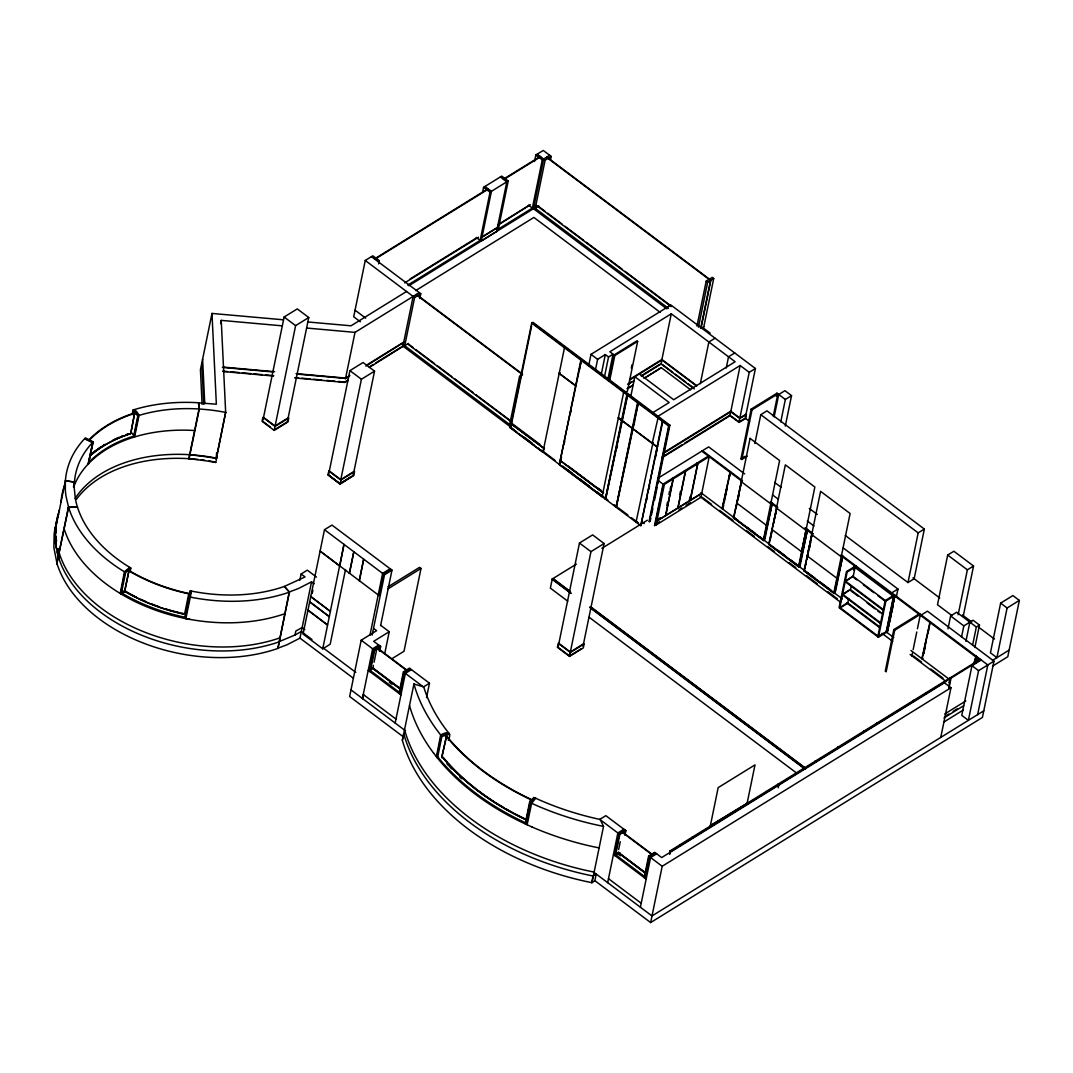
<?xml version="1.0" encoding="UTF-8"?>
<svg xmlns="http://www.w3.org/2000/svg" width="1073" height="1073" viewBox="0 0 1073 1073"><rect width="100%" height="100%" fill="white"/><g stroke="black" fill="none" stroke-linecap="round" stroke-linejoin="round"><path stroke-width="1.5" d="M58.787 558.215L55.514 543.662L55.488 527.514M56.172 548.102L55.005 537.01L55.89 529.204L55.072 533.174M55.005 537.01L55.192 530.464L65.399 480.744A145.338 97.066 11.6 0 1 82.782 440.708L85.397 437.864L93.177 441.902L88.603 463.576A136.177 90.95 11.6 0 1 133.656 437.221L134.608 436.926L139.021 415.399C135.158 407.311 128.894 408.075 137.827 415.774L133.401 437.301L137.639 436.04A136.177 90.95 11.6 0 1 194.884 430.528M55.823 533.04L55.89 529.204M191.531 591.102L185.87 618.611M285.042 613.635A145.338 97.066 11.6 0 1 190.042 619.403L185.186 618.477L190.833 590.955A136.177 90.95 11.6 0 0 284.385 586.421L305.054 576.939L301.124 573.988L307.294 570.165L316.441 577.046M55.233 530.102L56.011 526.494A145.338 97.066 11.6 0 1 58.398 513.283M55.206 540.39L56.024 536.42L55.327 541.838M55.541 543.823L56.359 539.853L55.729 545.191M58.546 557.437L59.364 553.453L57.969 548.598L57.151 552.582L58.411 557.048M277.907 648.414L289.214 591.988L284.399 586.435L289.469 592.108L277.907 648.414A145.338 97.066 11.6 0 1 57.419 564.841L56.802 563.701L68.35 507.395L77.444 507.006A136.177 90.95 11.6 0 0 126.641 565.458L130.302 567.724L125.018 572.164L120.552 593.664M56.802 563.701L68.605 507.355L66.016 496.222A168.394 112.464 11.6 0 1 65.319 489.556L65.399 480.784L74.439 482.072A136.177 90.95 11.6 0 1 90.722 444.557L93.177 441.902M73.447 486.887L74.439 482.072L65.399 480.744M92.452 442.653L84.633 438.669L92.841 442.237L88.04 464.18L88.549 463.643L86.309 466.084A136.177 90.95 11.6 0 0 74.319 485.318M88.402 463.804L92.815 442.277M132.1 414.594L133.039 409.98M133.052 412.864L133.682 409.792L137.572 408.652A145.338 97.066 11.6 0 1 198.653 402.764L199.31 409.001L189.103 458.694A136.177 90.95 11.6 0 0 76.371 499.441M134.675 412.904L130.772 433.613A140.483 93.82 11.6 0 0 90.092 455.81A140.429 93.78 11.6 0 1 130.718 433.599L134.675 412.904A141.032 94.183 11.6 0 0 89.421 439.38L89.891 439.622A140.483 93.82 11.6 0 1 134.957 413.239M134.004 437.113L138.43 415.586L133.629 409.806M129.779 567.416L124.414 571.788L120.243 593.476M121.209 594.053L125.635 572.526L130.785 568.019M124.334 592.309L129.001 570.528A140.483 93.82 11.6 0 0 188.821 593.476L184.556 614.199A141.032 94.183 11.6 0 1 124.508 591.156L124.817 590.888A140.483 93.82 11.6 0 0 136.258 597.111M124.602 592.095L129.001 570.528M130.249 571.144L130.879 568.073M283.165 319.767L211.985 313.437L200.436 369.742L202.1 404.4M211.985 313.437L216.357 404.213L198.505 402.818L199.042 408.907L188.848 458.587L197.995 459.445M220.582 323.577L221.239 320.371L282.347 325.857M216.129 458.815L225.665 412.34L221.239 320.371M216.357 458.936L225.665 412.34M216.263 460.545L216.572 452.913M189.881 595.569L191.115 591.008M262.992 420.026L284.13 317.018L297.275 308.903L308.756 317.514L287.336 421.85L275.506 429.16M274.219 430.407L287.966 421.904L288.785 417.934L275.037 426.437L262.898 417.317L262.08 421.3L274.219 430.407L295.612 325.642L308.756 317.514M378.608 263.878L379.265 260.659L372.814 255.803L365.263 260.471L353.701 316.776L360.367 321.779M299.796 580.399L301.124 573.988M345.466 378.849L355.002 332.375L419.302 292.621M278.604 641.855L295.008 635.015L295.826 631.031L302.157 627.531L304.826 629.516M353.124 475.46L374.544 371.137L363.063 362.513L349.932 370.641L328.512 474.963L339.993 483.588M277.652 648.293L286.88 644.833L299.984 638.127L311.546 581.821L314.201 583.806M380.607 625.586L391.98 570.152L331.973 525.086L324.489 529.713L303.069 634.049L322.745 648.83L330.176 644.229L345.506 569.548M312.23 593.423L312.887 590.217M340.664 480.328L361.413 379.252L374.544 371.137M328.942 470.698L327.882 474.91L340.007 484.03L341.201 479.913M322.745 648.83L343.99 544.373L339.779 565.86M349.355 573.331L353.835 551.763L349.422 573.29M375.993 362.768L402.938 346.11L413.132 296.43M371.432 256.662L420.777 293.72L414.607 297.543L404.722 345.734L408.424 343.44M359.187 580.721L363.68 559.154L359.415 580.801M419.798 298.549L420.777 293.72M374.356 628.979L376.61 630.669L361.199 640.205L349.637 696.511L402.643 736.306M369.917 635.337L382.632 573.384L390.116 568.757M372.116 635.109L384.496 574.793L391.98 570.152M362.446 698.483L372.639 648.789L378.689 645.061M362.835 698.778L363.653 694.794M369.206 671.068L373.632 649.541L379.668 645.798M369.702 671.43L374.115 649.903L380.164 646.161M370.185 671.805L374.611 650.278L380.66 646.536L373.699 641.319L389.231 631.715L380.633 625.251M373.417 665.381L372.774 668.519L401.262 689.912M374.061 662.256L376.636 649.715M379.212 650.774L379.855 647.703M379.708 651.15L380.66 646.536M384.63 654.154L389.231 631.715M482.595 192.147L483.574 187.319L501.748 176.093L508.213 180.948L498.315 229.139M508.213 180.948L490.039 192.174L480.154 240.365L476.278 237.455M481.227 241.009L491.421 191.329L484.956 186.474M387.957 586.877L419.53 567.362L421.005 568.462L403.998 651.271L391.645 658.902M398.982 693.426L403.408 671.899L409.443 668.157L429.482 683.206L426.518 697.624M399.478 693.788L403.891 672.261L409.94 668.533M399.961 694.164L404.387 672.637L410.436 668.895M395.172 723.054L405.366 673.375L411.415 669.632M496.625 231.473L506.832 181.793L500.367 176.951M526.521 824.507L530.612 802.792L534.636 797.749L538.364 799.452A215.137 143.675 11.6 0 0 600.156 819.45L603.522 826.384L591.974 882.69A224.405 149.858 11.6 0 1 402.362 740.29L413.923 683.984L423.728 686.948A215.137 143.675 11.6 0 0 446.972 730.807L449.077 733.422L440.869 735.246M534.502 161.46L535.816 155.035L543.246 150.435L551.173 156.403L550.516 159.622M549.711 155.29L542.281 159.877L532.382 208.068L528.506 205.158M408.84 285.753L533.455 208.712L543.662 159.032M551.173 156.403L545.138 160.132L535.239 208.323L538.861 206.083M448.34 740.303C452.095 732.054 447.803 730.968 440.668 734.992L436.403 756.706M441.271 735.743L441.861 736.48L437.449 758.021L436.845 757.27L441.311 735.729L437.958 731.491A224.257 149.764 11.6 0 1 413.95 684.011M509.688 424.559L519.573 376.368L522.041 374.853M441.741 757.659L446.556 735.971A219.616 146.666 11.6 0 0 530.759 799.211L530.116 802.349M446.556 735.971L441.915 756.492A220.153 147.028 11.6 0 0 526.32 819.879L530.759 799.211M543.649 451.787L542.884 452.269L510.091 427.631L510.909 423.661L543.877 448.179M510.091 427.631L531.698 323.121L532.959 322.343L669.901 425.19L657.843 483.91M531.618 326.004L510.855 427.161L402.938 346.11M542.884 452.269L544.467 447.817M575.504 385.784L559.087 373.484L559.878 372.76M542.938 452.229L564.492 347.759M602.838 496.249L602.074 496.719L559.274 464.582L581.472 359.71M559.462 464.461L580.895 360.072M560.723 460.827L561.528 456.897M564.09 444.41L564.76 441.137M570.487 413.239L571.171 409.913M579.152 371.043L579.809 367.811M580.171 366.054L580.828 362.875M588.688 365.571L590.995 354.358L670.853 304.987L755.419 368.508L745.212 418.188L739.029 422.011L731.25 416.163M576.375 564.103L552.246 579.018L550.369 588.125L567.751 601.188M595.314 370.547L597.621 359.334L605.32 354.573L608.539 356.987L604.26 377.817M570.916 593.315L552.193 579.259L553.011 578.548L570.393 591.599M601.376 373.806L605.32 354.573M607.787 379.842L613.045 354.197L609.84 351.783L671.282 313.785L735.126 361.749L673.683 399.733L639.347 373.941M608.82 380.607L614.091 354.962L636.906 340.852L637.644 341.402L627.437 391.082L624.593 392.852M609.558 381.156L614.829 355.512L637.644 341.402M583.015 646.228L604.086 543.528L592.618 534.904L579.474 543.032L558.054 647.354L569.535 655.979L581.365 648.669M533.885 797.4L529.552 802.349L525.22 823.916M535.709 798.232L531.631 803.301L527.125 824.788M569.535 655.979L590.955 551.643L604.086 543.528M602.074 496.719L623.681 392.208M569.562 656.421L570.38 652.438L584.128 643.948L583.31 647.918L569.562 656.421L557.424 647.301L558.242 643.331L570.38 652.438M631.313 368.093L631.97 364.887M606.379 498.905L605.387 499.16L627.544 394.314M510.279 427.523L605.413 499.146L621.575 420.375M621.629 420.12L626.847 394.743L531.698 323.121M605.641 499.361L627.812 394.502M616.76 448.34L617.431 445.067M630.884 395.964L634.84 376.73L669.163 402.523L653.551 412.18M638.234 402.335L616.076 507.194L639.602 524.818M632.265 428.409L616.103 507.167L605.682 499.334M632.319 428.14L637.536 402.777L626.806 394.77M633.942 424.734L634.599 421.568M661.746 360.273L671.282 313.785M641.346 376.221L661.102 364.002L661.92 360.018L696.457 385.958M661.29 367.69L644.269 378.273L661.29 367.69L690.65 389.821M640.729 525.757L662.926 420.884M640.916 525.636L662.349 421.246M646.643 500.246L647.301 497.014M648.91 489.181L649.581 485.895M655.281 458.131L656.998 449.802M649.031 521.532L668.64 425.968L669.901 425.19M649.473 521.854L669.23 425.605L532.288 322.772M650.144 521.438L650.815 518.165M651.485 514.906L652.827 508.387M654.503 500.233L657.172 487.182M654.49 525.783L663.047 484.124L709.079 455.649M655.268 524.348L663.597 483.775L664.388 484.366L656.126 524.992L655.268 524.348L659.466 521.76M696.981 326.085L706.208 281.099L712.244 277.371L713.719 278.484L703.526 328.164L710.152 333.14M698.456 327.198L707.684 282.212L713.719 278.484M700.951 327.05L710.514 280.469L546.492 157.275M700.991 328.432L710.889 280.241L546.854 157.047M668.895 494.438L669.552 491.26M666.856 505.423L667.513 502.244M670.129 489.516L670.773 486.337M665.501 515.764L673.012 479.162L672.167 478.531M665.743 515.617L673.267 479.014L672.409 478.37M591.706 882.596L593.061 875.984L596.199 874.039L594.844 880.665L591.974 882.69M700.307 383.678L708.864 342.019L715.061 338.183M679.786 494.653L680.443 491.474M677.787 508.173L685.298 471.57L684.44 470.94M678.029 508.025L685.54 471.423L684.681 470.779M607.667 882.636L617.86 832.956L623.909 829.228M614.427 855.235L618.853 833.694L624.888 829.966M614.923 855.597L619.336 834.07L625.385 830.328M615.406 855.972L619.832 834.445L625.881 830.703L605.843 815.654L599.794 819.396L619.832 834.445M689.456 499.79L690.1 496.611M690.06 500.581L697.571 463.992L696.712 463.348M618.638 849.548L620.248 841.715M690.301 500.434L697.812 463.831L696.967 463.201M624.929 835.317L625.881 830.703M726.233 368.012L728.54 356.786L734.737 352.963M662.175 457.635L729.975 415.72L740.142 365.504L749.222 372.331L739.029 422.011M644.202 877.593L648.629 856.066L654.664 852.324L661.652 857.568L944.361 682.79L950.96 687.739L940.753 737.419M644.699 877.955L649.111 856.428L655.16 852.686M645.181 878.331L649.608 856.804L655.657 853.062M722.049 508.562L730.23 471.543L729.251 476.318M640.393 907.221L650.587 857.542L656.636 853.8M722.317 508.75L730.498 471.731L729.519 476.506M722.719 508.133L724.355 500.179M725.013 497L726.649 489.047M722.987 508.334L723.645 505.155M724.288 501.976L726.904 489.234M729.975 415.72L739.149 422.386L745.614 418.483L746.432 414.513L739.753 418.39L730.78 411.737L662.98 453.664M747.277 456.132L741.832 459.499L740.947 458.828L751.154 409.148L776.986 393.174L777.871 393.845L773.257 416.27M741.832 459.499L752.025 409.819L777.871 393.845M740.947 481.442L771.125 504.095L771.795 503.68L763.641 540.564L733.463 517.91L741.631 481.026L740.33 487.357M594.844 880.665L650.64 922.565L662.202 866.26L950.96 687.739M736.091 507.972L739.673 490.535M738.237 498.677L738.881 495.485M669.512 854.081L670.182 850.822L950.195 677.828L948.827 687.82M669.847 854.001L670.424 850.661L671.108 851.184M754.856 443.525L760.784 414.674L766.954 410.852L924.349 529.069L914.156 578.749L907.986 582.559L845.296 535.481M776.329 396.38L776.986 393.174M774.129 416.928L778.743 394.502L784.926 390.666L791.539 395.642L785.288 426.088M780.755 421.904L785.356 399.464L791.539 395.642M763.641 540.564L772.01 502.915M764.083 540.135L772.278 503.116M764.767 539.706L771.943 504.699M710.219 826.398L718.172 787.636L755.003 764.875L747.049 803.623M798.889 567.04L807.044 530.156L798.889 567.04L768.724 544.373L776.879 507.489M805.984 530.357L798.567 566.49L769.059 544.333L785.342 464.864L814.85 487.021L801.571 551.723L772.064 529.552M770.374 539.209L771.997 531.283M773.62 523.356L776.235 510.668M775.766 514.007L776.423 510.828M800.378 560.039L799.077 566.41L799.747 565.994M801.035 556.86L803.65 544.132M804.307 540.953L807.272 529.391M800.337 564.599L807.526 529.593L799.345 566.598L800.015 566.182M834.137 593.517L842.305 556.632L834.137 593.517L803.972 570.849L812.127 533.965L811.161 538.726M836.819 578.199L807.312 556.029L820.59 491.34L850.111 513.498L833.815 592.967L804.307 570.809L811.778 534.636M806.279 562.507L803.972 570.849M806.923 559.341L808.546 551.415M809.203 548.236L810.504 541.892M809.391 548.437L810.692 542.08M778.233 787.81L778.904 784.537L778.22 784.028M834.593 593.074L842.774 556.055L835.599 591.075M855.892 565.914L846.49 571.547L839.073 607.68L878.425 637.228L887.022 631.917L894.439 595.783M854.47 566.611L855.127 567.107L847.147 572.043L839.73 608.176L847.71 603.241L848.676 598.519M853.518 569.937L854.175 566.799L893.514 596.36L886.097 632.493M847.402 603.428L847.549 602.771L880.329 627.397M880.49 623.493L842.453 594.925L850.259 589.52L883.052 614.145M885.775 600.893L852.981 576.268L846.449 580.882M850.621 589.104L851.265 585.952M853.196 576.536L855.127 567.107M885.748 631.809L886.405 632.305L893.822 596.159L893.165 595.676L885.185 600.612L877.768 636.745L884.42 632.627M878.425 637.228L885.842 601.095L895.244 595.461L987.817 664.952L977.624 714.631M886.794 632.279L894.989 595.274L841.098 554.795M894.574 595.877L887.063 632.48L891.006 616.157M887.465 631.863L894.989 595.274M891.65 612.965L893.286 605.011M896.29 597.057L897.94 589.037L843.284 547.995M885.252 671.242L893.809 629.583L919.507 613.689M886.137 671.913L894.681 630.24L920.393 614.346L917.428 628.778M907.986 582.559L918.18 532.879L924.349 529.069M911.835 656.019L912.493 652.813M913.15 649.608L916.771 631.984M930.076 621.616L921.881 658.634L922.565 658.218M930.331 621.817L922.15 658.835L922.82 658.42M923.545 653.444L926.147 640.715M923.799 653.645L925.436 645.691M928.051 632.963L928.695 629.771M963.339 615.687L973.546 566.008L953.87 551.24L947.7 555.049L937.494 604.729L951.925 615.567M947.982 628.791L950.611 615.969L956.647 612.24L976.336 627.008L972.715 644.632M958.162 614.695L967.377 569.83L973.546 566.008M949.216 682.602L950.195 677.828M949.457 682.455L950.437 677.68L976.899 661.33L977.49 661.773L951.027 678.123L949.069 687.672M961.529 637.121L963.822 625.894L973.023 620.207L979.475 625.063L974.874 647.502M965.915 641.399L969.871 622.152M981.178 660.002L971.964 665.703L961.77 715.383L968.383 720.345L978.576 670.665L993.974 661.142L927.448 611.181L921.264 615.003M974.002 662.886L975.987 656.099M974.257 663.074L976.242 656.3L974.941 662.658M974.592 663.329L976.578 656.542L975.263 662.913M1000.64 603.133L990.446 652.813L996.911 657.669L1007.104 607.989L1019.35 600.411L1012.885 595.569L1000.64 603.133L1007.104 607.989M993.974 661.142L982.412 717.448L650.64 922.565M1019.35 600.411L1007.788 656.716L992.525 666.159M188.928 596.803L190.136 590.807L184.569 618.343M188.821 593.476L188.741 593.825A141.032 94.183 11.6 0 1 128.693 570.782M365.866 366.108L404.266 342.072M369.3 367.449L403.461 346.083M567.751 469.894L600.665 495.122M404.213 342.381L403.421 342.394M88.643 462.651L88.844 462.423A136.177 90.95 11.6 0 1 133.897 436.067L134.246 435.96M403.368 346.391L402.616 346.364M328.123 474.668L340.061 483.963L353.5 475.232M510.466 426.866L517.106 432.352M122.255 593.168L125.407 590.499M122.952 590.754L120.927 592.591A145.338 97.066 11.6 0 0 185.321 617.297L185.428 617.31M511.284 422.896L539.84 444.343M374.464 258.942L488 188.754M503.398 179.218L540.229 156.457M374.853 259.237L488.389 189.049M503.8 179.513L540.631 156.752M377.884 261.517L379.265 260.659M409.98 279.06L476.68 237.817M497.765 224.793L528.922 205.52M404.695 282.856L478.491 237.24M498.154 225.089L530.344 204.648M482.045 237.026L497.443 227.503M407.727 285.136L481.522 239.52M496.933 229.984L533.764 207.223L668.452 308.367M406.546 291.48L351.019 325.803L307.991 321.98M415.774 290.542L533.898 217.443L660.15 312.337M349.878 375.443L345.627 378.085L296.081 373.632M366.886 364.927L403.756 342.139M348.846 376.623L345.694 378.447L297.342 374.115M347.639 380.298L344.809 382.055L338.196 381.465M370.333 366.269L373.163 364.525M348.041 380.593L344.876 382.431L294.86 377.937M288.154 417.88L275.01 425.994L263.542 417.384M353.942 471.49L340.812 479.618L329.331 470.993M328.968 471.221L340.825 480.047L354.573 471.543L353.768 475.527L340.007 484.03M341.308 482.77L350.495 477.096M564.371 347.826L565.082 347.397M559.087 373.484L559.811 373.028M608.539 356.987L613.045 354.197M575.477 385.797L576.268 385.073M701.42 328.164L703.834 326.675M629.784 379.359L661.893 359.495L696.887 385.77M629.449 380.097L661.92 360.018M627.571 384.201L631.756 381.599M641.533 375.563L659.68 364.337M628.63 384.067L634.277 380.58M339.685 566.061L320.103 551.079L379.091 595.582L383.517 574.055L391.001 569.414M627.289 388.708L632.949 385.207L627.276 388.775M623.561 392.275L624.271 391.846M310.781 596.454L330.363 611.436M310.754 596.628L330.43 611.395M638.502 402.536L616.331 507.381L617.069 506.925L614.199 504.779M307.938 610.081L327.573 625.023L307.964 610.202M560.857 460.129L560.093 460.599L602.892 492.748L603.656 492.266M559.274 464.582L560.052 464.099M329.317 616.573L309.641 601.792L329.277 616.734M656.569 417.182L740.142 365.504M658.178 417.317L652.263 443.122L652.974 442.68M388.05 588.836L421.005 568.462M749.222 372.331L755.419 368.508M652.921 442.948L636.034 522.149L636.745 521.706M656.931 446.972L657.722 446.247L656.984 446.703L618.33 417.665M664.187 452.377L730.767 411.214L739.847 418.041L746.03 414.218M661.947 457.232L681.784 444.973M684.614 443.216L729.948 415.197M605.387 499.16L606.124 498.704M657.856 478.303L708.663 446.891L744.649 473.917M702.627 450.808L701.943 451.223L729.56 471.959M664.388 484.366L709.199 456.669L700.937 497.282L656.126 524.992M371.151 669.525L373.565 668.036M740.947 458.828L745.024 456.307M641.547 521.773L642.311 521.304M601.913 548.316L647.327 520.231M660.284 517.776L656.086 520.378L656.944 521.022L701.755 493.312M656.877 520.968L701.688 493.258M679.075 509.635L681.878 507.905M686.076 505.303L690.274 502.701M429.482 683.206L423.433 686.948L403.408 671.899M733.463 517.91L734.147 517.481L738.076 520.445M583.484 643.88L570.353 652.008L558.872 643.384M768.724 544.373L769.395 543.957M812.999 533.697L812.328 534.113L806.856 530.008M841.836 556.283L842.52 555.868M854.953 566.128L855.637 565.712M852.981 576.268L845.309 581.016L883.347 609.585M850.259 589.52L842.587 594.268L880.625 622.836M847.549 602.771L839.864 607.506L877.915 636.074M891.77 592.859L897.94 589.037M976.336 627.008L979.475 625.063M618.786 852.19L615.151 854.443L644.927 876.802M617.833 854.47L620.248 852.981M950.785 678.284L670.866 851.332L670.182 850.822M992.498 660.391L1009.157 650.09M944.803 713.934L965.794 700.951M946.145 715.678L948.948 713.934M953.159 711.332L957.384 708.73M943.985 717.904L963.661 705.739M943.623 722.169L963.487 709.897M983.767 710.822L651.995 915.94L593.463 871.987M311.546 581.821L298.442 588.527L289.214 591.988M295.008 635.015L301.339 631.501L311.961 639.481M534.636 205.05L533.952 204.983M533.817 209.02L533.133 208.967M538.981 448.34L538.311 448.273M279.838 637.684L279.396 637.845M137.827 415.774L139.021 415.399M441.861 736.48L449.6 734.147M138.43 415.586L142.065 414.513A136.177 90.95 11.6 0 1 199.31 409.001L208.189 409.752A138.095 92.224 11.6 0 1 225.893 412.461M68.35 507.395L77.444 507.033L76.8 504.914A145.432 97.133 11.6 0 1 75.365 498.663M58.975 553.091L59.243 553.091A145.338 97.066 11.6 0 0 280.08 637.818M189.666 454.603L198.813 455.462A138.095 92.224 11.6 0 1 216.505 458.171L216.277 458.037M307.106 328.083L355.002 332.375M223.412 367.114L274.608 371.714M222.406 367.395L272.368 371.875M222.594 371.097L227.556 371.54M230.856 371.835L239.118 372.572M242.418 372.868L250.68 373.605M253.979 373.914L262.228 374.651M265.541 374.946L273.789 375.684M295.263 377.616L298.562 377.911M301.875 378.206L310.124 378.943M313.423 379.238L321.685 379.976M326.635 380.419L334.897 381.17M223.251 371.526L273.213 376.006M402.362 740.29L403.716 733.677A224.405 149.858 11.6 0 0 593.329 876.064L593.061 875.984M190.042 619.403L185.066 618.45A145.338 97.066 11.6 0 1 120.699 593.745L116.689 591.263A145.338 97.066 11.6 0 1 64.179 528.882M189.68 596.964L189.68 596.964A145.338 97.066 11.6 0 0 289.469 592.108M601.712 491.26L568.435 466.232M535.548 798.164L534.797 797.816M530.612 802.792L536.473 805.474A224.257 149.764 11.6 0 0 603.522 826.384M526.441 823.165L522.055 821.153A224.74 150.086 11.6 0 1 439.648 759.255L437.14 756.089M532.06 827.001L521.813 822.307A224.74 150.086 11.6 0 1 439.407 760.422L433.546 753.018M481.75 237.307L497.845 227.302M215.472 462.02L215.7 462.141A138.095 92.224 11.6 0 0 209.061 460.947M480.892 241.264L497 231.245M125.125 572.217L121.101 569.736A145.338 97.066 11.6 0 1 68.605 507.355M216.813 457.903L216.505 458.533A137.626 91.916 11.6 0 0 198.813 455.837L189.13 454.576M537.197 154.177L545.138 160.132M706.208 281.099L707.684 282.212M535.816 155.035L542.281 159.877M538.297 206.244L544.977 211.247M547.632 213.245L562.306 224.27M564.975 226.269L583.645 240.298M586.314 242.297L622.313 269.336M624.982 271.335L670.33 305.389M536.594 205.466L671.296 306.623M533.455 208.712L666.816 308.863M778.743 394.502L785.356 399.464M483.574 187.319L490.039 192.174M760.784 414.674L918.18 532.879M947.7 555.049L967.377 569.83M751.154 409.148L752.025 409.819M745.534 418.416L749.517 421.407M662.376 364.444L672.744 372.237M675.333 374.182L685.701 381.961M688.289 383.906L693.48 387.809M661.102 364.002L694.311 388.936M912.989 577.878L939.707 597.943M962.414 614.99L971.762 622.018M978.442 627.021L994.456 639.065M614.091 354.962L614.829 355.512M774.585 482.381L781.265 487.397M809.27 508.428L817.277 514.436M950.611 615.969L963.822 625.894M590.995 354.358L597.621 359.334M772.64 494.948L777.979 498.945M807.298 520.968L813.964 525.971M702.493 450.7L742.503 480.744M770.427 501.721L777.751 507.221M805.099 527.755L813.16 533.777M668.64 425.968L637.496 402.791M729.828 472.16L741.819 481.173M771.594 503.532L777.08 507.636M842.104 556.485L929.392 622.032M929.661 622.233L975.303 656.515M776.208 507.918L806.373 530.572M811.456 534.381L841.621 557.048M971.964 665.703L978.576 670.665M854.162 577.918L856.777 579.889M863.336 584.812L873.838 592.698M877.768 595.649L884.326 600.572M845.175 581.673L883.213 610.242M736.802 503.089L766.323 525.247M850.124 590.177L857.998 596.092M867.172 602.986L875.045 608.901M877.674 610.872L880.289 612.844M559.14 373.216L575.557 385.515M618.276 417.934L656.958 446.958M893.809 629.583L894.681 630.24M747.264 527.339L755.124 533.254M760.381 537.184L764.311 540.148M777.268 549.872L785.141 555.787M790.385 559.717L799.559 566.624M807.272 572.405L815.145 578.32M820.389 582.263L830.878 590.137M700.897 492.668L749.088 528.949M751.757 530.961L842.305 598.868M885.52 631.407L893.755 637.51M910.937 650.493L949.726 679.625M846.745 602.932L879.538 627.557M702.185 497.309L711.56 504.337M719.567 510.359L732.953 520.405M746.312 530.438L754.359 536.487M767.705 546.506L774.424 551.549M789.098 562.574L795.817 567.63M806.48 575.638L817.224 583.699M827.887 591.706L837.289 598.761M913.458 655.979L921.559 662.054M930.841 669.029L942.966 678.123M700.079 496.651L840.561 602.235M882.033 633.378L892.736 641.413M910.119 654.476L946.238 681.596M416.404 294.418L521.666 373.458M416.042 294.632L522.618 374.692M365.263 260.471L414.607 297.543M519.573 376.368L521.049 377.481M657.776 480.154L663.047 484.124M925.784 692.782L926.482 693.306M925.543 692.943L926.227 693.453M913.512 700.374L914.196 700.897M913.271 700.535L913.955 701.045M407.847 343.601L413.172 347.612M415.841 349.61L434.498 363.613M437.154 365.611L451.813 376.623M454.483 378.621L473.126 392.638M475.795 394.636L511.767 421.649M407.472 343.829L511.405 421.877M598.305 488.255L600.987 490.254M560.28 460.491L603.066 492.628M641.734 521.666L644.256 523.557M510.909 423.661L543.703 448.286M403.247 344.621L511.164 425.673M355.056 310.164L365.719 318.158M524.08 437.1L532.128 443.136M541.436 450.124L554.996 460.317M562.708 466.098L572.097 473.153M579.983 479.081L589.305 486.069M597.084 491.93L607.908 500.058M618.383 507.918L627.853 515.027M631.501 517.763L638.489 523.02M519.748 434.35L534.3 445.268M888.954 715.557L889.638 716.08M888.712 715.718L889.396 716.228M876.681 723.148L877.365 723.671M876.426 723.296L877.124 723.819M864.395 730.74L865.093 731.263M864.154 730.887L864.838 731.41M284.13 317.018L295.612 325.642M349.932 370.641L361.413 379.252M579.474 543.032L590.955 551.643M838.308 746.875L839.006 747.385M838.067 747.023L838.751 747.532M815.292 761.106L815.976 761.615M815.051 761.253L815.735 761.776M590.445 606.661L805.729 768.348M552.957 578.776L570.34 591.84M590.405 606.902L805.689 768.576M552.246 579.018L570.957 593.087M591.022 608.15L804.965 768.818M589.64 607.372L804.924 769.059M803.02 768.697L803.704 769.207M802.765 768.845L803.462 769.354M589.144 617.257L796.407 772.909M778.462 783.867L779.146 784.39M766.189 791.458L766.873 791.981M765.934 791.619L766.632 792.129M262.724 421.354L270.369 427.094M747.774 802.845L748.458 803.369M747.747 802.993L710.46 825.419L711.627 826.13M747.519 802.993L748.216 803.516M324.489 529.713L384.496 574.793M710.688 825.767L711.386 826.29M692.528 837.007L693.212 837.517M692.273 837.155L692.97 837.678M680.242 844.599L680.939 845.108M680 844.746L680.684 845.256M377.32 647.918L407.096 670.29M622.541 832.085L652.317 854.443M376.958 648.146L406.734 670.504M622.179 832.313L651.955 854.671M361.199 640.205L374.611 650.278M648.629 856.066L662.202 866.26M400.336 688.705L373.149 668.291L400.269 688.705M617.994 852.686L645.181 873.1M389.392 682.294L391.98 684.239M617.82 853.853L620.409 855.785M369.944 670.276L399.706 692.635M368.227 670.33L400.953 694.902M613.448 854.484L646.174 879.069M322.584 647.462L355.78 672.382M299.984 638.127L353.084 678.015M363.264 694.499L395.991 719.084M608.485 878.666L641.211 903.251M351.005 689.885L405.5 730.807M216.075 461.926L215.646 462.503A137.626 91.916 11.6 0 0 197.995 459.807L188.325 458.614M131.402 432.473L133.293 434.793M59.23 553.078L57.969 548.598M57.043 563.674L53.878 547.673L54.133 534.126A145.338 97.066 11.6 0 1 57.11 521.049M75.365 498.663L74.265 488.255A145.593 97.227 11.6 0 1 74.439 482.072M56.534 541.221L56.359 539.853M56.145 537.868L56.024 536.42M202.609 359.133L204.755 403.703M201.791 363.117L203.776 404.373M279.262 641.788A145.338 97.066 11.6 0 1 58.398 557.035M55.206 530.424A145.338 97.066 11.6 0 1 58.599 514.061M58.72 512.223A145.338 97.066 11.6 0 1 59.417 510.091M201.308 459.834A138.095 92.224 11.6 0 1 204.635 460.277M181.954 613.26A140.483 93.82 11.6 0 0 184.636 613.836L184.556 614.199A140.885 94.089 11.6 0 1 124.575 591.156M179.312 612.643A140.483 93.82 11.6 0 1 166.127 609.035M158.402 606.473A140.483 93.82 11.6 0 1 150.824 603.63M145.874 601.577A140.483 93.82 11.6 0 1 141.006 599.391M96.127 450.311A141.032 94.183 11.6 0 0 92.801 452.886A140.885 94.089 11.6 0 1 96.168 450.338M101.425 446.676A141.032 94.183 11.6 0 0 97.858 449.077A140.885 94.089 11.6 0 1 105.194 444.423A141.032 94.183 11.6 0 0 103.276 445.523M113.067 440.171A141.032 94.183 11.6 0 1 119.358 437.341A140.885 94.089 11.6 0 0 113.094 440.212M121.517 436.47A141.032 94.183 11.6 0 1 123.717 435.611A140.885 94.089 11.6 0 0 121.557 436.496M125.943 434.806A141.032 94.183 11.6 0 1 128.21 434.015A140.885 94.089 11.6 0 0 125.97 434.833M60.987 502.271A145.338 97.066 11.6 0 1 64.38 485.908M75.311 498.154A136.177 90.95 11.6 0 1 189.921 454.711M594.147 872.094A224.405 149.858 11.6 0 1 404.534 729.694M526.575 819.584A219.616 146.666 11.6 0 1 515.281 813.964M513.913 813.24A219.616 146.666 11.6 0 1 505.718 808.72M504.39 807.956A219.616 146.666 11.6 0 1 495.203 802.363M493.929 801.544A219.616 146.666 11.6 0 1 476.801 789.473M475.634 788.561A219.616 146.666 11.6 0 1 448.541 763.52M447.642 762.527A219.616 146.666 11.6 0 1 443.229 757.39M530.505 799.506A220.153 147.028 11.6 0 1 446.1 736.118M461.752 778.716A220.019 146.934 11.6 0 1 459.66 776.785M451.679 768.885A220.019 146.934 11.6 0 1 449.775 766.873M448.836 765.854A220.019 146.934 11.6 0 1 446.998 763.828M526.307 819.839A220.019 146.934 11.6 0 1 441.982 756.505M599.11 847.911A224.257 149.764 11.6 0 1 532.06 827.015M433.559 753.045A224.257 149.764 11.6 0 1 409.524 705.538M750.094 438.388L733.798 517.857L763.372 539.987L779.602 460.545L750.094 438.388M977.946 657.575L977.288 660.78L977.946 657.575M980.092 659.359L977.141 661.169L980.682 659.801L980.092 659.359M645.557 872.872L618.37 852.458L645.49 872.872M91.205 454.201A141.032 94.183 11.6 0 0 89.649 455.556A140.885 94.089 11.6 0 1 91.245 454.228"/></g></svg>
